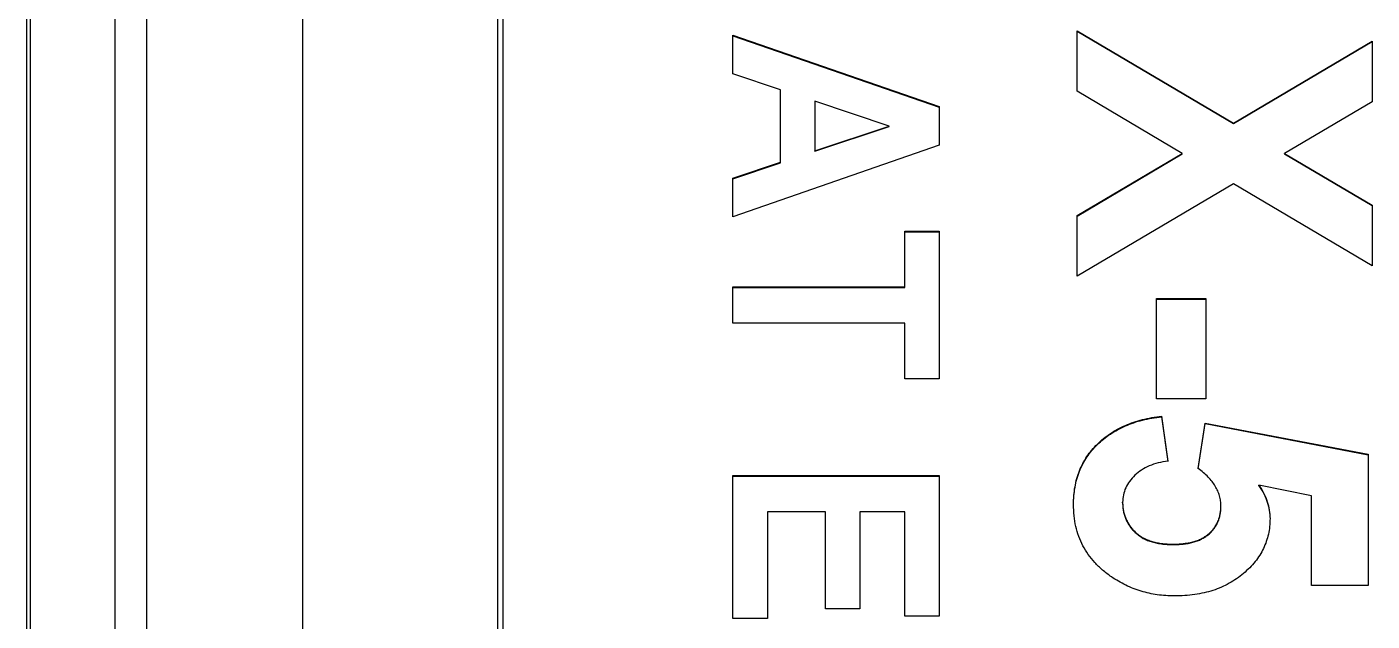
# Model space of a CAD drawing. Header units: millimetres. Extents: x 195 to 221, y 165 to 271.
# Drawn here: x 196.59 to 208.31, y 253.16 to 258.33 of the extents above; entities that cross this region are included whole.
import ezdxf

# ---------------------------------------------------------------- set-up
doc = ezdxf.new("R2010")
doc.units = ezdxf.units.MM

msp = doc.modelspace()

# ---------------------------------------------------------------- linework, layer by layer
at = {"color": 7, "linetype": 'Continuous', "lineweight": 25}
for p, q in [((198.989, 267.541), (198.989, 237.938)), ((200.739, 235.76), (200.739, 266.666)), ((200.689, 266.392), (200.689, 236.233)), ((196.617, 265.578), (196.617, 237.221)), ((196.589, 237.169), (196.589, 265.526)), ((197.63, 262.903), (197.63, 237.938)), ((197.358, 237.867), (197.358, 262.689)), ((205.739, 258.299), (207.099, 257.495)), ((205.739, 257.772), (205.739, 258.299)), ((205.739, 258.295), (207.099, 257.491)), ((202.739, 258.26), (204.537, 257.639)), ((202.739, 257.923), (202.739, 258.26)), ((202.739, 258.256), (204.537, 257.635)), ((207.099, 257.495), (208.307, 258.209)), ((207.099, 257.491), (208.307, 258.205)), ((208.307, 258.209), (208.307, 257.681)), ((203.154, 257.784), (202.739, 257.923)), ((203.154, 257.154), (203.154, 257.784)), ((206.653, 257.231), (205.739, 257.772)), ((203.453, 257.685), (203.453, 257.254)), ((204.099, 257.47), (203.453, 257.685)), ((204.537, 257.639), (204.537, 257.304)), ((208.307, 257.681), (207.545, 257.231)), ((203.453, 257.254), (204.099, 257.47)), ((203.453, 257.25), (204.099, 257.466)), ((204.099, 257.466), (204.099, 257.47)), ((207.099, 257.491), (207.099, 257.495)), ((204.537, 257.304), (202.739, 256.681)), ((203.453, 257.25), (203.453, 257.254)), ((205.739, 256.691), (206.653, 257.231)), ((205.739, 256.686), (206.653, 257.227)), ((206.653, 257.227), (206.653, 257.231)), ((207.545, 257.231), (208.307, 256.781)), ((207.545, 257.227), (207.545, 257.231)), ((207.545, 257.227), (208.307, 256.777)), ((202.739, 257.015), (203.154, 257.154)), ((202.739, 257.011), (203.154, 257.15)), ((203.154, 257.15), (203.154, 257.154)), ((202.739, 256.681), (202.739, 257.015)), ((207.099, 256.967), (205.739, 256.163)), ((208.307, 256.253), (207.099, 256.967)), ((208.307, 256.781), (208.307, 256.253)), ((205.739, 256.163), (205.739, 256.691)), ((204.237, 256.554), (204.537, 256.554)), ((204.237, 256.07), (204.237, 256.554)), ((204.237, 256.55), (204.537, 256.55)), ((204.537, 256.554), (204.537, 255.27)), ((202.739, 256.07), (204.237, 256.07)), ((202.739, 255.754), (202.739, 256.07)), ((202.739, 256.066), (204.237, 256.066)), ((204.237, 256.066), (204.237, 256.07)), ((206.43, 255.968), (206.858, 255.968)), ((206.43, 255.095), (206.43, 255.968)), ((206.43, 255.964), (206.858, 255.964)), ((206.858, 255.968), (206.858, 255.095)), ((204.237, 255.754), (202.739, 255.754)), ((204.237, 255.27), (204.237, 255.754)), ((204.537, 255.27), (204.237, 255.27)), ((206.858, 255.095), (206.43, 255.095)), ((206.474, 254.945), (206.529, 254.554)), ((206.474, 254.941), (206.474, 254.945)), ((206.474, 254.941), (206.529, 254.55)), ((206.793, 254.491), (206.853, 254.885)), ((206.793, 254.487), (206.853, 254.881)), ((206.853, 254.885), (208.274, 254.614)), ((206.853, 254.881), (206.853, 254.885)), ((206.853, 254.881), (208.274, 254.61)), ((208.274, 254.614), (208.274, 253.471)), ((202.739, 254.428), (204.537, 254.428)), ((202.739, 253.185), (202.739, 254.428)), ((202.739, 254.423), (204.537, 254.423)), ((204.537, 254.428), (204.537, 253.206)), ((207.78, 254.252), (207.322, 254.344)), ((207.322, 254.34), (207.322, 254.344)), ((206.134, 254.192), (206.134, 254.196)), ((207.78, 253.471), (207.78, 254.252)), ((203.039, 254.112), (203.039, 253.185)), ((203.546, 254.112), (203.039, 254.112)), ((203.546, 253.269), (203.546, 254.112)), ((203.845, 254.112), (203.845, 253.269)), ((204.237, 254.112), (203.845, 254.112)), ((204.237, 253.206), (204.237, 254.112)), ((206.99, 254.158), (206.99, 254.162)), ((206.575, 253.828), (206.575, 253.832)), ((208.274, 253.471), (207.78, 253.471)), ((203.845, 253.269), (203.546, 253.269)), ((203.039, 253.185), (202.739, 253.185)), ((204.537, 253.206), (204.237, 253.206))]:
    msp.add_line(p, q, dxfattribs=at)
for points, knots in [([(205.706, 254.177), (205.706, 254.203), (205.708, 254.255), (205.718, 254.33), (205.734, 254.402), (205.756, 254.47), (205.786, 254.533), (205.822, 254.594), (205.864, 254.651), (205.913, 254.703), (205.967, 254.751), (206.027, 254.795), (206.09, 254.833), (206.158, 254.866), (206.231, 254.894), (206.308, 254.916), (206.389, 254.934), (206.445, 254.941), (206.474, 254.945)], [0, 0, 0, 0, 0.068681, 0.1341035, 0.1975652, 0.2590822, 0.318952, 0.3783613, 0.4377411, 0.4977431, 0.5581278, 0.6177223, 0.6778924, 0.7389355, 0.801005, 0.8649606, 0.931353, 1, 1, 1, 1]), ([(205.706, 254.173), (205.706, 254.199), (205.708, 254.251), (205.718, 254.326), (205.734, 254.397), (205.756, 254.466), (205.786, 254.529), (205.822, 254.59), (205.864, 254.647), (205.913, 254.699), (205.967, 254.747), (206.027, 254.79), (206.09, 254.829), (206.158, 254.862), (206.231, 254.89), (206.308, 254.912), (206.389, 254.93), (206.445, 254.937), (206.474, 254.941)], [0, 0, 0, 0, 0.068681, 0.1341035, 0.1975652, 0.2590822, 0.318952, 0.3783613, 0.4377411, 0.4977431, 0.5581278, 0.6177223, 0.6778924, 0.7389355, 0.801005, 0.8649606, 0.931353, 1, 1, 1, 1]), ([(206.529, 254.554), (206.5, 254.55), (206.444, 254.541), (206.366, 254.515), (206.298, 254.479), (206.239, 254.433), (206.193, 254.38), (206.159, 254.322), (206.138, 254.26), (206.135, 254.217), (206.134, 254.196)], [0, 0, 0, 0, 0.144402, 0.27807, 0.406231, 0.532387, 0.654755, 0.76946, 0.883932, 1, 1, 1, 1]), ([(206.99, 254.162), (206.99, 254.177), (206.988, 254.208), (206.979, 254.252), (206.963, 254.295), (206.941, 254.337), (206.913, 254.378), (206.879, 254.417), (206.839, 254.455), (206.808, 254.479), (206.793, 254.491)], [0, 0, 0, 0, 0.116461, 0.232341, 0.348354, 0.467509, 0.590461, 0.718854, 0.855005, 1, 1, 1, 1]), ([(207.322, 254.344), (207.337, 254.321), (207.366, 254.275), (207.395, 254.202), (207.414, 254.129), (207.417, 254.079), (207.418, 254.055)], [0, 0, 0, 0, 0.265013, 0.516088, 0.759917, 1, 1, 1, 1]), ([(207.322, 254.34), (207.337, 254.317), (207.366, 254.271), (207.395, 254.198), (207.414, 254.125), (207.417, 254.075), (207.418, 254.051)], [0, 0, 0, 0, 0.265013, 0.516088, 0.759917, 1, 1, 1, 1]), ([(206.036, 253.547), (206.01, 253.566), (205.958, 253.605), (205.891, 253.67), (205.833, 253.741), (205.787, 253.818), (205.75, 253.9), (205.725, 253.987), (205.709, 254.08), (205.707, 254.144), (205.706, 254.177)], [0, 0, 0, 0, 0.127269, 0.250481, 0.370931, 0.490934, 0.612026, 0.736119, 0.865156, 1, 1, 1, 1]), ([(206.134, 254.196), (206.134, 254.183), (206.135, 254.159), (206.14, 254.122), (206.149, 254.088), (206.161, 254.055), (206.176, 254.023), (206.195, 253.993), (206.218, 253.964), (206.243, 253.937), (206.273, 253.912), (206.305, 253.89), (206.342, 253.873), (206.382, 253.857), (206.425, 253.846), (206.472, 253.838), (206.523, 253.833), (206.557, 253.832), (206.575, 253.832)], [0, 0, 0, 0, 0.061318, 0.120031, 0.178187, 0.234623, 0.29085, 0.347473, 0.404637, 0.46329, 0.522387, 0.582755, 0.643762, 0.707629, 0.774543, 0.845594, 0.920283, 1, 1, 1, 1]), ([(206.134, 254.192), (206.134, 254.179), (206.135, 254.155), (206.14, 254.118), (206.149, 254.084), (206.161, 254.05), (206.176, 254.019), (206.195, 253.989), (206.218, 253.96), (206.243, 253.933), (206.273, 253.908), (206.305, 253.886), (206.342, 253.868), (206.382, 253.853), (206.425, 253.842), (206.472, 253.834), (206.523, 253.829), (206.557, 253.828), (206.575, 253.828)], [0, 0, 0, 0, 0.061318, 0.120031, 0.178187, 0.234623, 0.29085, 0.347473, 0.404637, 0.46329, 0.522387, 0.582755, 0.643762, 0.707629, 0.774543, 0.845594, 0.920283, 1, 1, 1, 1]), ([(206.575, 253.832), (206.592, 253.832), (206.624, 253.833), (206.671, 253.837), (206.715, 253.844), (206.756, 253.854), (206.794, 253.867), (206.828, 253.883), (206.859, 253.901), (206.887, 253.923), (206.911, 253.947), (206.932, 253.973), (206.95, 254), (206.965, 254.029), (206.977, 254.06), (206.984, 254.093), (206.989, 254.127), (206.99, 254.15), (206.99, 254.162)], [0, 0, 0, 0, 0.080766, 0.156094, 0.227196, 0.294749, 0.358865, 0.420024, 0.478973, 0.536783, 0.593915, 0.649766, 0.70557, 0.761954, 0.818482, 0.876649, 0.937345, 1, 1, 1, 1]), ([(206.575, 253.828), (206.592, 253.828), (206.624, 253.829), (206.671, 253.833), (206.715, 253.84), (206.756, 253.85), (206.794, 253.863), (206.828, 253.879), (206.859, 253.897), (206.887, 253.919), (206.911, 253.943), (206.932, 253.969), (206.95, 253.996), (206.965, 254.025), (206.977, 254.056), (206.984, 254.089), (206.989, 254.123), (206.99, 254.146), (206.99, 254.158)], [0, 0, 0, 0, 0.080766, 0.156094, 0.227196, 0.294749, 0.358865, 0.420024, 0.478973, 0.536783, 0.593915, 0.649766, 0.70557, 0.761954, 0.818482, 0.876649, 0.937345, 1, 1, 1, 1]), ([(207.418, 254.055), (207.417, 254.032), (207.416, 253.986), (207.405, 253.919), (207.387, 253.855), (207.362, 253.794), (207.329, 253.735), (207.289, 253.679), (207.241, 253.626), (207.187, 253.576), (207.128, 253.53), (207.063, 253.49), (206.994, 253.456), (206.921, 253.428), (206.843, 253.407), (206.761, 253.392), (206.675, 253.383), (206.616, 253.381), (206.586, 253.381)], [0, 0, 0, 0, 0.0609006, 0.1203023, 0.1780151, 0.2355065, 0.29362, 0.3519276, 0.4122278, 0.474265, 0.5374226, 0.5997449, 0.6623305, 0.7259634, 0.7907697, 0.8579695, 0.9275234, 1, 1, 1, 1]), ([(206.586, 253.381), (206.561, 253.381), (206.51, 253.383), (206.436, 253.39), (206.364, 253.403), (206.295, 253.422), (206.226, 253.445), (206.161, 253.474), (206.097, 253.508), (206.057, 253.534), (206.036, 253.547)], [0, 0, 0, 0, 0.12845, 0.254947, 0.378743, 0.502268, 0.62438, 0.748176, 0.872611, 1, 1, 1, 1])]:
    msp.add_open_spline(points, degree=3, knots=knots, dxfattribs=at)

doc.saveas('drawing.dxf')
